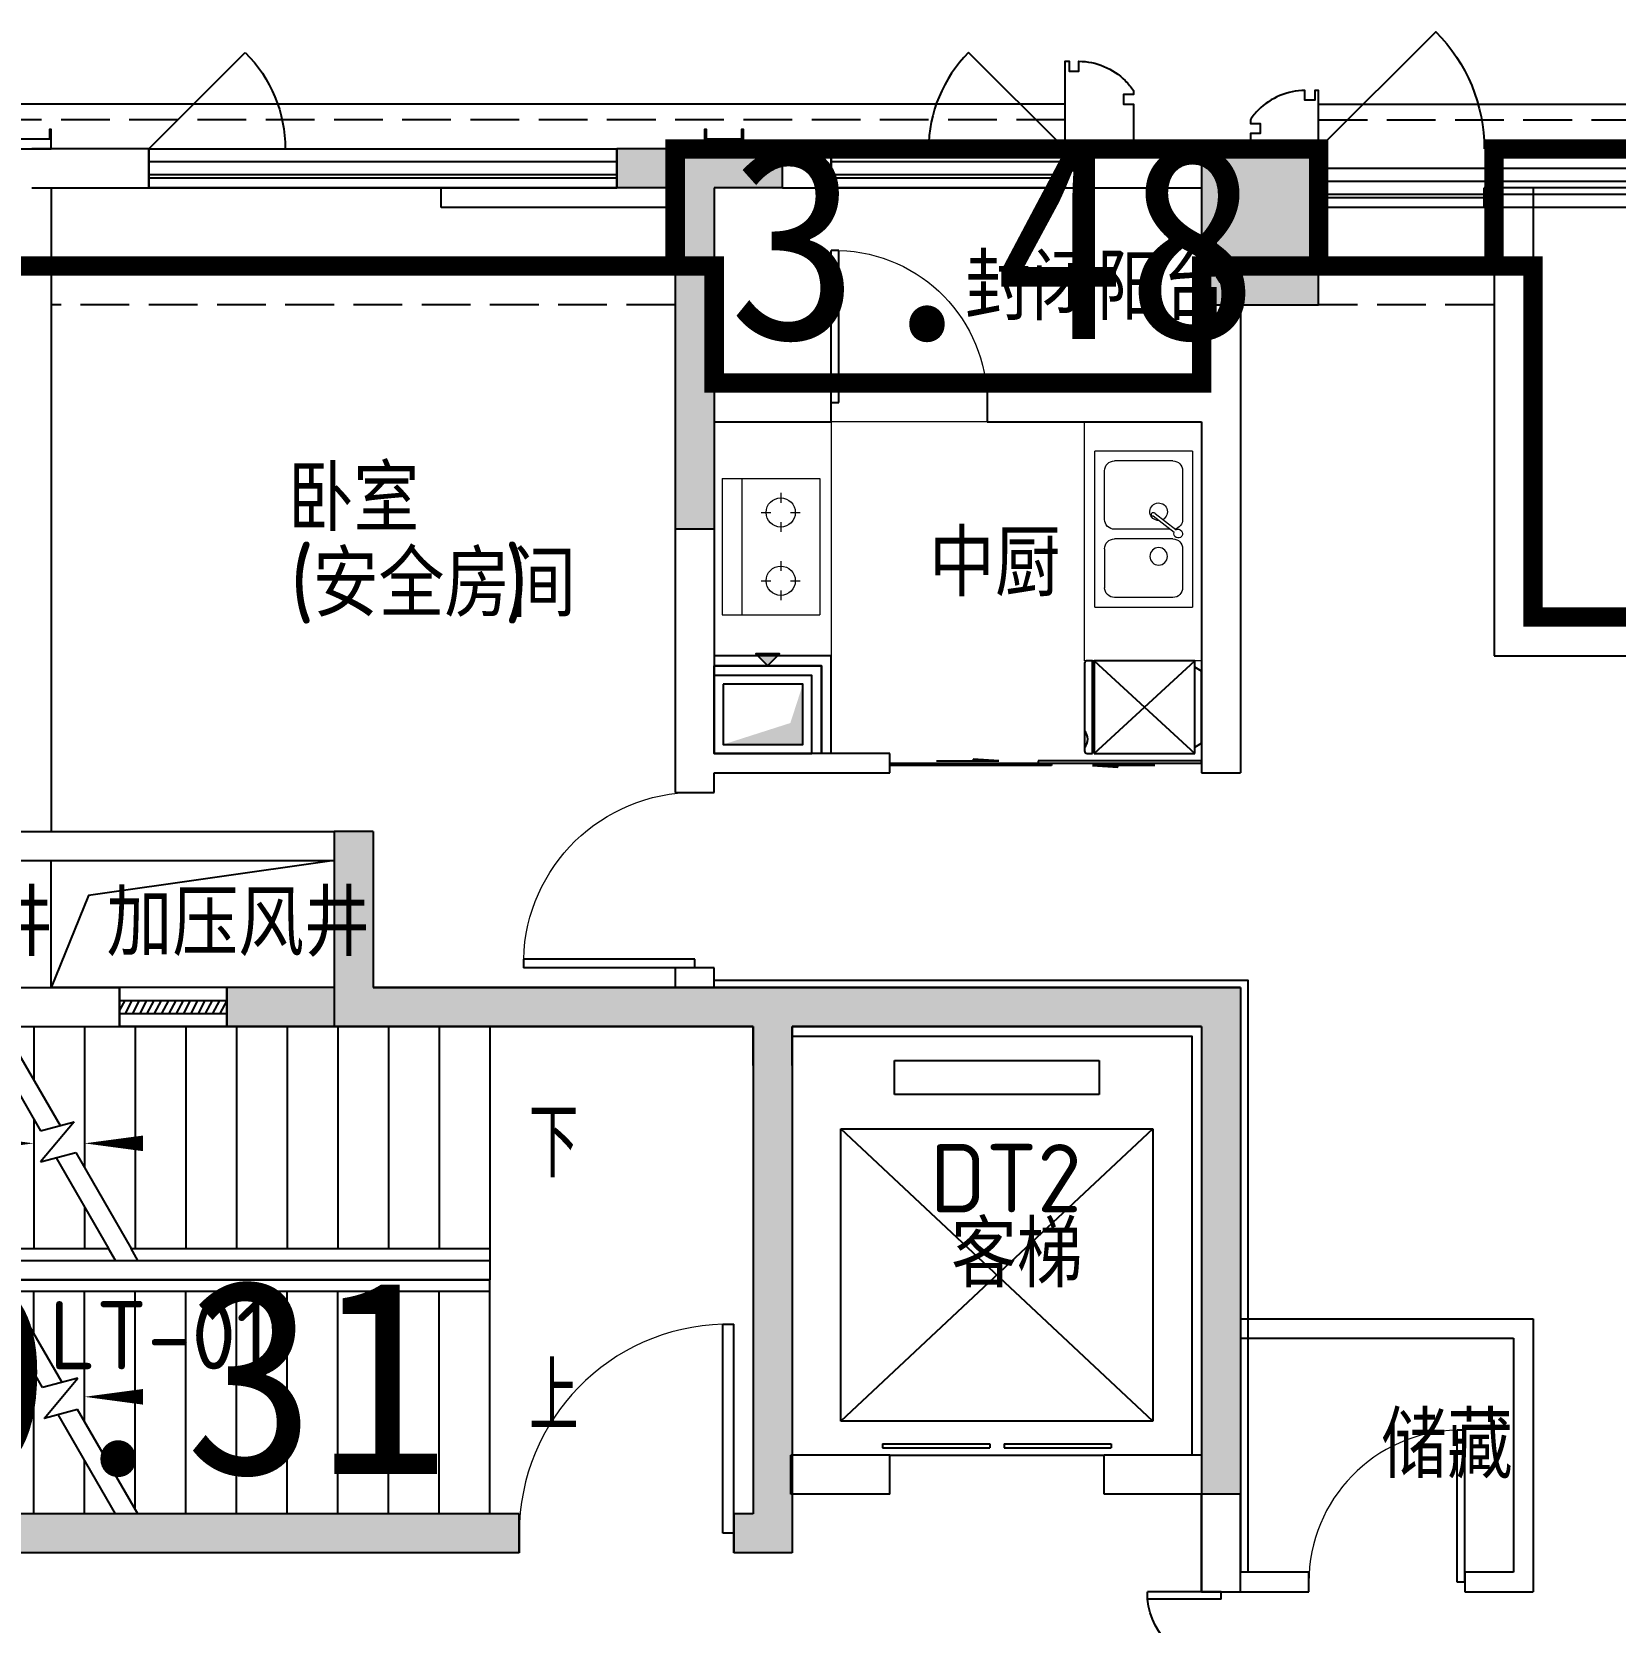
# Model space of a CAD drawing. Extents: x 512858 to 514372, y -232486 to -231710.
# Drawn here: x 513208.44 to 513216.56, y -232337.42 to -232329.26 of the extents above; entities that cross this region are included whole.
import ezdxf

# ---------------------------------------------------------------- set-up
doc = ezdxf.new("R2010")
doc.units = 0
doc.header["$LTSCALE"] = 1000
for name, pattern in [('__DASH', [0.35, 0.25, -0.1]), ('B1+B2户型(2#185报审版）-2$0$__DASH', [0.35, 0.25, -0.1]), ('B1+B2户型(2#185报审版）-2$0$DASH', [0.35, 0.25, -0.1]), ('DASH', [0.35, 0.25, -0.1])]:
    doc.linetypes.add(name, pattern=pattern)
doc.layers.get('0').update_dxf_attribs({"color": 252})
for name, color, linetype in [('0-铝板', 253, 'Continuous'), ('1#HXT-15-27F$0$A-ANNO-50-SYMB', 253, 'Continuous'), ('1#HXT-15-27F$0$A-ANNO-50-TXT', 253, 'Continuous'), ('1#HXT-15-27F$0$A-DOOR', 253, 'Continuous'), ('1#HXT-15-27F$0$A-FIRE-DOOR', 253, 'Continuous'), ('1#HXT-15-27F$0$A-HOLE-E', 253, 'Continuous'), ('1#HXT-15-27F$0$A-PATT-COLU', 253, 'Continuous'), ('1#HXT-15-27F$0$A-STAIR', 253, 'Continuous'), ('1#HXT-15-27F$0$A-STR-CONC-B', 253, 'Continuous'), ('1#HXT-15-27F$0$A-WALL-S', 253, 'Continuous'), ('1#HXT-15-27F$0$A-WINDOW', 253, 'Continuous'), ('6#-造型-1F（实施版）金属型材-METAL-S', 253, 'Continuous'), ('A-ANNO-100-TXT', 252, 'Continuous'), ('A-METAL-E', 253, 'Continuous'), ('A-WALL-S', 252, 'Continuous'), ('B1+B2户型(2#185报审版）-2$0$$0$AA-排烟道', 253, 'Continuous'), ('B1+B2户型(2#185报审版）-2$0$A-DOOR', 253, 'Continuous'), ('B1+B2户型(2#185报审版）-2$0$A-FIRE-DOOR', 253, 'Continuous'), ('B1+B2户型(2#185报审版）-2$0$A-HOLE-E', 253, 'Continuous'), ('B1+B2户型(2#185报审版）-2$0$A-PART-S', 253, 'Continuous'), ('B1+B2户型(2#185报审版）-2$0$A-PATT-COLU', 253, 'Continuous'), ('B1+B2户型(2#185报审版）-2$0$A-STR-CONC-B', 253, 'Continuous'), ('B1+B2户型(2#185报审版）-2$0$A-STR-CONC-C', 253, 'Continuous'), ('B1+B2户型(2#185报审版）-2$0$A-STR-CONC-E', 253, 'Continuous'), ('B1+B2户型(2#185报审版）-2$0$A-STR-CONC-H', 253, 'Continuous'), ('B1+B2户型(2#185报审版）-2$0$A-WALL-S', 253, 'Continuous'), ('B1+B2户型(2#185报审版）-2$0$A-WINDOW', 253, 'Continuous'), ('B1+B2户型(2#185报审版）-2$0$FURN', 253, 'Continuous'), ('B1+B2户型(2#185报审版）-2$0$ICDA方案_活动家具', 253, 'Continuous'), ('B1+B2户型(2#185报审版）-2$0$WALL', 253, 'Continuous'), ('PUB_HATCH', 252, 'Continuous')]:
    doc.layers.add(name, color=color, linetype=linetype)
for name, color, linetype, lineweight in [('B1+B2户型(2#185报审版）-2$0$AE-FURN-MOVE', 253, 'Continuous', 20), ('面积-计容-住宅-0.5', 1, 'Continuous', 0), ('面积-计容-住宅-1', 1, 'Continuous', 0)]:
    doc.layers.add(name, color=color, linetype=linetype, lineweight=lineweight)
doc.styles.add('1#HXT-15-27F$0$STANDARD', font='GBENOR', dxfattribs={"bigfont": 'GBCBIG'})
doc.styles.add('dw', font='simhei.ttf')
doc.styles.add('TYDG_02', font='TSSDENG.shx', dxfattribs={"width": 0.8, "bigfont": 'hztxt.shx'})

# ---------------------------------------------------------------- blocks, each defined once
blk = doc.blocks.new('1新176wz14')
at = {"layer": 'A-ANNO-100-TXT', "style": 'TYDG_02'}
for s, height, p in [('封闭阳台', 337.59, (-141469.8, -1319249.2, 0)), ('卧室', 337.59, (-144944.7, -1320333.1)), ('中厨', 337.59, (-141654.6, -1320665.1)), ('(', 350, (-144933, -1320770.5)), ('安全房间', 337.59, (-144816.3, -1320770.5)), (')', 350, (-143833.3, -1320770.5)), ('加压风井', 337.59, (-147500.3, -1322510.5)), ('加压风井', 337.59, (-145873.4, -1322510.5)), ('DT2', 350, (-141650.8, -1323824.5)), ('客梯', 337.59, (-141542.5, -1324209.5)), ('LT-01', 350, (-146168.5, -1324629.8)), ('储藏', 337.59, (-139336.2, -1325188.6, 0))]:
    blk.add_text(s, height=height, dxfattribs=at).set_placement(p)
blk = doc.blocks.new('1新173qjoijgwjirwj')
at = {"layer": '6#-造型-1F（实施版）金属型材-METAL-S', "color": 61}
blk.add_lwpolyline([(1777640.2, -392129.5), (1777640.2, -392149.5), (1777590.2, -392149.5), (1777590.2, -392199.5), (1777640.2, -392199.5), (1777640.2, -392429.5), (1777290.2, -392429.5), (1777290.2, -391979.5), (1777310.2, -391979.5), (1777310.2, -392029.5), (1777360.2, -392029.5), (1777360.2, -391979.5, -0.097374), (1777488.9, -392005.7, -0.097374), (1777598.1, -392078.6, -0.024265), (1777620.4, -392103, -0.024265), (1777640.2, -392129.5), (1777640.2, -392149.5)], format="xyb", dxfattribs=at)
blk.add_lwpolyline([(1778240.2, -392429.5), (1778590.2, -392429.5), (1778590.2, -392129.5), (1778570.2, -392129.5), (1778570.2, -392179.5), (1778520.2, -392179.5), (1778520.2, -392129.5, 0.097374), (1778391.4, -392155.7, 0.097374), (1778282.2, -392228.6, 0.024265), (1778259.9, -392253, 0.024265), (1778240.2, -392279.5), (1778240.2, -392299.5), (1778290.2, -392299.5), (1778290.2, -392349.5), (1778240.2, -392349.5)], format="xyb", close=True, dxfattribs=at)
at = {"layer": '6#-造型-1F（实施版）金属型材-METAL-S'}
blk.add_lwpolyline([(1777290.2, -392199.5), (1756460.2, -392199.5, 0.414213), (1756260.2, -392399.5), (1756260.2, -399309.5)], format="xyb", dxfattribs=at)
blk.add_lwpolyline([(1778590.2, -392199.5), (1787490.1, -392199.4), (1787490.1, -392350.6), (1787490.1, -392350.6)], dxfattribs=at)
at = {"layer": '6#-造型-1F（实施版）金属型材-METAL-S', "color": 61, "linetype": '__DASH'}
blk.add_lwpolyline([(1777290.2, -392279.5), (1756460.2, -392279.5, 0.414213), (1756340.2, -392399.5), (1756340.2, -399309.5)], format="xyb", dxfattribs=at)
blk.add_lwpolyline([(1778590.2, -392279.5), (1787490.1, -392279.4)], dxfattribs=at)
blk = doc.blocks.new('1新172jwqoiwjg')
at = {"layer": '6#-造型-1F（实施版）金属型材-METAL-S', "color": 130}
for points in [[(1772090.2, -392429.5), (1772090.2, -392329.5), (1772080.2, -392329.5), (1772080.2, -392379.5), (1771900.2, -392379.5), (1771900.2, -392329.5), (1771890.2, -392329.5), (1771890.2, -392429.5), (1772090.2, -392429.5)], [(1775640.2, -392429.6), (1775640.2, -392329.6), (1775630.2, -392329.6), (1775630.2, -392379.6), (1775450.2, -392379.6), (1775450.2, -392329.6), (1775440.2, -392329.6), (1775440.2, -392429.6), (1775640.2, -392429.6)]]:
    blk.add_lwpolyline(points, dxfattribs=at)
blk = doc.blocks.new('1新90A$C799B250F')
at = {"layer": '0-铝板', "color": 2}
for name in ['1新173qjoijgwjirwj', '1新172jwqoiwjg']:
    blk.add_blockref(name, (-1756590.2, 406829.5, 0), dxfattribs=at)
blk = doc.blocks.new('1新160bcq14-27')
at = {"layer": 'A-METAL-E', "elevation": 0}
for points in [[(18200, 5850), (15800, 5850)], [(18200, 5800), (15800, 5800)], [(20500, 5850), (19300, 5850)], [(20500, 5800), (19300, 5800)], [(22650, 5750), (21800, 5750)], [(22650, 5700), (21800, 5700)]]:
    blk.add_lwpolyline(points, dxfattribs=at)
at = {"layer": 'A-WALL-S'}
for p, q in [((18500, 5800), (17300, 5800)), ((17300, 5700), (17300, 5800)), ((18500, 5700), (18500, 5800)), ((24150, 5800), (22650, 5800)), ((22650, 5700), (22650, 5800)), ((18500, 5700), (17300, 5700)), ((24150, 5700), (22650, 5700))]:
    blk.add_line(p, q, dxfattribs=at)
blk = doc.blocks.new('1新111B1+B2户型(2#185报审版）-2$0$$0$SFEFFSEFSEFESFS')
at = {"layer": 'B1+B2户型(2#185报审版）-2$0$$0$AA-排烟道'}
blk.add_hatch(color=254, dxfattribs=at).paths.add_polyline_path([(220387.4, 75509.2), (220326.6, 75569.9), (220326.6, 75448.5)])
at = {"layer": 'B1+B2户型(2#185报审版）-2$0$$0$AA-排烟道', "color": 254}
for points in [[(220437.4, 75234.6), (220837.4, 75234.6), (220837.4, 75734.6), (220437.4, 75734.6)], [(220482.9, 75280.2), (220791.8, 75280.2), (220791.8, 75689.1), (220482.9, 75689.1)]]:
    blk.add_lwpolyline(points, close=True, dxfattribs=at)
blk.add_lwpolyline([(220387.3, 75509.2), (220326.6, 75569.9), (220326.6, 75448.5), (220387.4, 75509.2)], dxfattribs=at)
blk.add_solid([(220482.9, 75689.1), (220681.6, 75624.7), (220791.8, 75689.1), (220791.8, 75280.2)], dxfattribs=at)
at = {"layer": 'B1+B2户型(2#185报审版）-2$0$A-HOLE-E', "ltscale": 0.5}
blk.add_lwpolyline([(220837.4, 75784.2), (220837.4, 75234.2), (220387.4, 75234.2), (220387.4, 75784.2)], close=True, dxfattribs=at)
blk = doc.blocks.new('1新113B1+B2户型(2#185报审版）-2$0$$DorLib2D$00000114')
at = {"color": 0}
blk.add_line((0.5, 0), (-0.207, 0.707), dxfattribs=at)
blk.add_arc((0.5, 0), 1, 135, 180, dxfattribs=at)
blk = doc.blocks.new('1新120B1+B2户型(2#185报审版）-2$0$6986586658665A-Kitchen-4')
at = {"layer": 'B1+B2户型(2#185报审版）-2$0$AE-FURN-MOVE'}
for p, q in [((-400, -500), (-400, 0)), ((400, 0), (-400, 0)), ((400, 0), (400, -500)), ((-100, -50), (-300, -50)), ((300, -50), (50, -50)), ((-350, -100), (-350, -400)), ((-50, -100), (-50, -400)), ((-16.2, -94.2), (66.5, -200.7)), ((-3.5, -84.4), (79.2, -190.9)), ((0, -115), (0, -400)), ((350, -100), (350, -400)), ((-100, -450), (-300, -450)), ((50, -450), (300, -450)), ((-400, -500), (400, -500))]:
    blk.add_line(p, q, dxfattribs=at)
for centre, major_axis, start_param, end_param in [((-300, -100), (0, 50), 0.000591, 1.571387), ((-100, -100), (0, 50), 4.711798, 6.282594), ((-22.7, -72.7), (-0.2, 22.5), 4.156064, 9.712232), ((50, -100), (0, 50), -0.000202, 1.373206), ((300, -100), (0, 50), 4.711798, 6.282594), ((-139.5, -173.1), (0, 45), 4.711392, 10.994577), ((89.5, -173.1), (0.1, 45), 1.556657, 7.383522), ((76.5, -200.5), (0, 10), 1.588727, 6.019143), ((-300, -400), (0, 50), 1.570205, 3.141002), ((-100, -400), (0, 50), 3.142184, 4.71298), ((50, -400), (0, 50), 1.570205, 3.141002), ((300, -400), (0, 50), 3.142184, 4.71298)]:
    blk.add_ellipse(centre, major_axis=major_axis, ratio=1, start_param=start_param, end_param=end_param, dxfattribs=at)
blk = doc.blocks.new('1新119B1+B2户型(2#185报审版）-2$0$6986586658665A-Kitchen-1')
at = {"layer": 'B1+B2户型(2#185报审版）-2$0$AE-FURN-MOVE'}
for p, q in [((-350, 0), (350, 0)), ((-350, -500), (-350, 0)), ((350, -500), (350, 0)), ((-175, -150), (-175, -100)), ((175, -150), (175, -100)), ((-275, -200), (-225, -200)), ((-125, -200), (-75, -200)), ((75, -200), (125, -200)), ((225, -200), (275, -200)), ((-175, -300), (-175, -250)), ((175, -300), (175, -250)), ((-350, -400), (350, -400)), ((-350, -500), (350, -500))]:
    blk.add_line(p, q, dxfattribs=at)
for centre in [(-175, -200), (175, -200)]:
    blk.add_circle(centre, 75, dxfattribs=at)
blk = doc.blocks.new('1新122B1+B2户型(2#185报审版）-2$0$A$C75447C14')
at = {"layer": 'B1+B2户型(2#185报审版）-2$0$ICDA方案_活动家具'}
for p, q in [((-237.5, 559.4), (-237.5, 587.8)), ((-225.3, 600), (225.3, 600)), ((237.5, 587.8), (237.5, 559.4)), ((237.5, 587.8), (237.5, 559.4)), ((237.5, 559.4), (-237.5, 559.4)), ((-237.5, 35.2), (-237.5, 551.3)), ((-237.5, 551.3), (237.5, 551.3)), ((237.5, 551.3), (-237.5, 35.2)), ((-237.5, 551.3), (237.5, 35.2)), ((237.5, 551.3), (237.5, 35.2)), ((237.5, 551.3), (237.5, 35.2)), ((237.5, 35.2), (-237.5, 35.2)), ((-184.8, 0), (-205.1, 35.2)), ((184.8, 0), (-184.8, 0)), ((205.1, 35.2), (184.8, 0))]:
    blk.add_line(p, q, dxfattribs=at)
at = {"layer": 'B1+B2户型(2#185报审版）-2$0$ICDA方案_活动家具', "extrusion": (4.4081e-39, -1.44111e-29, -1)}
for centre, major_axis, start_param, end_param in [((-225.3, 587.8), (8.61, -8.61), 2.356194, 3.926991), ((165.1, 655.2), (50.2, -50.2), 0.10668, 1.464116)]:
    blk.add_ellipse(centre, major_axis=major_axis, ratio=1, start_param=start_param, end_param=end_param, dxfattribs=at)
at = {"layer": 'B1+B2户型(2#185报审版）-2$0$ICDA方案_活动家具', "extrusion": (4.40811e-39, -1.44111e-29, -1)}
blk.add_ellipse((225.3, 587.8), major_axis=(-8.61, -8.61), ratio=1, start_param=2.356194, end_param=3.926991, dxfattribs=at)
blk = doc.blocks.new('1新116B1+B2户型(2#185报审版）-2$0$$WINLIB2D$00000001')
at = {"color": 0}
for points in [[(-0.5, 0.5), (-0.5, -0.5)], [(-0.5, 0.5), (0.5, 0.5)], [(0.5, -0.5), (0.5, 0.5)], [(0.5, 0.1667), (-0.5, 0.1667)], [(0.5, -0.1667), (-0.5, -0.1667)], [(-0.5, -0.5), (0.5, -0.5)]]:
    blk.add_lwpolyline(points, dxfattribs=at)
blk = doc.blocks.new('1新114B1+B2户型(2#185报审版）-2$0$$DorLib2D$00000131')
at = {"color": 0, "linetype": 'Continuous'}
for p, q in [((0.15, 0.125), (0.2319, 0.1973)), ((0.2319, 0.1973), (0.2319, 0.125)), ((-0.5, 0.125), (-0.5, 0)), ((0.0192, 0.125), (-0.5, 0.125)), ((0.0192, 0), (0.0192, 0.125)), ((0.35, 0.125), (0.15, 0.125)), ((-0.5, 0), (0.0192, 0)), ((-0.024, 0), (0.5, 0)), ((-0.024, -0.125), (-0.024, 0)), ((0.5, 0), (0.5, -0.125)), ((-0.35, -0.125), (-0.15, -0.125)), ((-0.2319, -0.1973), (-0.2319, -0.125)), ((-0.15, -0.125), (-0.2319, -0.1973)), ((0.5, -0.125), (-0.024, -0.125))]:
    blk.add_line(p, q, dxfattribs=at)
blk = doc.blocks.new('1新112B1+B2户型(2#185报审版）-2$0$$DorLib2D$00000001')
for p, q in [((0.45, 0.975), (0.5, 0.975)), ((0.45, 0), (0.45, 0.975)), ((0.5, 0), (0.5, 0.975)), ((0.5, 0), (0.45, 0))]:
    blk.add_line(p, q)
at = {"lineweight": 13}
blk.add_arc((0.475, 0), 0.975, 91.46928, 180, dxfattribs=at)
blk = doc.blocks.new('1新115B1+B2户型(2#185报审版）-2$0$$DorLib2D$00000225')
at = {"color": 0}
for p, q in [((0.475, -0.0014), (0.475, 0.7521)), ((0.475, 0.7521), (0.5, 0.7521)), ((0.5, -0.0014), (0.5, 0.7521)), ((-0.5, 0), (-0.5, 0.252)), ((-0.475, 0.252), (-0.5, 0.252)), ((-0.475, 0), (-0.475, 0.252)), ((-0.475, 0), (-0.5, 0)), ((0.475, -0.0014), (0.5, -0.0014))]:
    blk.add_line(p, q, dxfattribs=at)
for centre, radius, start, end in [((0.5046, -0.0019), 0.7546, 92.2493, 179.7238), ((-0.5008, 0.0026), 0.2508, 359.7899, 84.0974)]:
    blk.add_arc(centre, radius, start, end, dxfattribs=at)
blk = doc.blocks.new('1新159_FZH')
blk.add_lwpolyline([(-0.5, -0.5), (0.5, -0.5), (0.5, 0.5), (-0.5, 0.5)], close=True)
at = {"layer": 'PUB_HATCH'}
blk.add_solid([(-0.5, -0.5), (0.5, -0.5), (-0.5, 0.5), (0.5, 0.5)], dxfattribs=at)
blk = doc.blocks.new('1新110B1+B2户型(2#185报审版）-2')
at = {"layer": 'B1+B2户型(2#185报审版）-2$0$A-PATT-COLU'}
for points in [[(-142857, -995104.2), (-142857, -994970.9), (-143257, -994970.9), (-143257, -995170.9), (-142957, -995170.9)], [(-142407, -994970.9), (-142857, -994970.9), (-142857, -995104.2), (-142757, -995170.9), (-142407, -995170.9)], [(-142857, -995104.2), (-142957, -995170.9), (-142957, -996920.9), (-142757, -996920.9), (-142757, -995170.9)], [(-144707, -998470.9), (-144707, -999470.9), (-144507, -999270.9), (-144507, -998470.9)], [(-144507, -999270.9), (-144707, -999470.9), (-142857, -999470.9), (-142857, -999270.9)], [(-142857, -999270.9), (-142857, -999470.9), (-142557, -999470.9), (-142457, -999404.2), (-142457, -999270.9)], [(-142457, -999404.2), (-142357, -999470.9), (-140257, -999470.9), (-140057, -999270.9), (-142457, -999270.9)], [(-140057, -999270.9), (-140257, -999470.9), (-140257, -1001070.9), (-140057, -1001070.9)], [(-142557, -999670.9), (-142357, -999670.9), (-142357, -999470.9), (-142457, -999404.2), (-142557, -999470.9)], [(-140057, -1001070.9), (-140257, -1001070.9), (-140257, -1001870.9), (-140057, -1001870.9)]]:
    blk.add_hatch(color=256, dxfattribs=at).paths.add_polyline_path(points)
at = {"layer": 'B1+B2户型(2#185报审版）-2$0$A-PART-S'}
for p, q in [((-145657, -994970.9), (-146257, -994970.9)), ((-145657, -995170.9), (-145657, -994970.9)), ((-143257, -994970.9), (-143257, -995170.9)), ((-142157, -994970.9), (-142407, -994970.9)), ((-142157, -995170.9), (-142157, -994970.9)), ((-140257, -994970.9), (-140957, -994970.9)), ((-140957, -994970.9), (-140957, -995170.9)), ((-146257, -995170.9), (-145657, -995170.9)), ((-142407, -995170.9), (-142157, -995170.9)), ((-140957, -995170.9), (-140257, -995170.9))]:
    blk.add_line(p, q, dxfattribs=at)
at = {"layer": 'B1+B2户型(2#185报审版）-2$0$A-STR-CONC-B'}
for p, q in [((-142857, -994970.9), (-143257, -994970.9)), ((-143257, -995170.9), (-143257, -994970.9)), ((-142407, -994970.9), (-142857, -994970.9)), ((-142407, -995170.9), (-142407, -994970.9)), ((-142957, -995170.9), (-143257, -995170.9)), ((-142957, -995170.9), (-142957, -996920.9)), ((-142757, -995170.9), (-142757, -996920.9)), ((-142407, -995170.9), (-142757, -995170.9)), ((-142757, -996920.9), (-142957, -996920.9)), ((-144707, -998470.9), (-144707, -999470.9)), ((-144507, -998470.9), (-144707, -998470.9)), ((-144507, -998470.9), (-144507, -999270.9)), ((-144507, -999270.9), (-142857, -999270.9)), ((-142857, -999270.9), (-142457, -999270.9)), ((-142457, -999270.9), (-140057, -999270.9)), ((-140057, -999270.9), (-140057, -1001070.9)), ((-144707, -999470.9), (-142857, -999470.9)), ((-142857, -999470.9), (-142557, -999470.9)), ((-142557, -999670.9), (-142557, -999470.9)), ((-142357, -999670.9), (-142357, -999470.9)), ((-142357, -999470.9), (-140257, -999470.9)), ((-140257, -999470.9), (-140257, -1001070.9)), ((-140257, -1001070.9), (-140257, -1001870.9)), ((-140057, -1001070.9), (-140057, -1001870.9)), ((-140057, -1001870.9), (-140257, -1001870.9))]:
    blk.add_line(p, q, dxfattribs=at)
at = {"layer": 'B1+B2户型(2#185报审版）-2$0$A-STR-CONC-E'}
for points in [[(-142957, -995570.9), (-146157, -995570.9)], [(-138757, -995570.9), (-139657, -995570.9)]]:
    blk.add_lwpolyline(points, dxfattribs=at)
at = {"layer": 'B1+B2户型(2#185报审版）-2$0$A-STR-CONC-H', "linetype": 'B1+B2户型(2#185报审版）-2$0$DASH'}
for points in [[(-142957, -995770.9), (-146157, -995770.9)], [(-138757, -995770.9), (-139657, -995770.9)]]:
    blk.add_lwpolyline(points, dxfattribs=at)
at = {"layer": 'B1+B2户型(2#185报审版）-2$0$A-WALL-S'}
for p, q in [((-140157, -995070.9), (-140157, -995070.9)), ((-146157, -995170.9), (-146157, -998470.9)), ((-138757, -995170.9), (-138757, -997570.9)), ((-138557, -995170.9), (-138757, -995170.9)), ((-138557, -995170.9), (-138557, -997370.9)), ((-140157, -995370.9), (-140157, -995370.9)), ((-140157, -995670.9), (-140157, -995670.9)), ((-140257, -995770.9), (-140257, -996170.9)), ((-140057, -995770.9), (-140057, -996270.9)), ((-142156.9, -996170.9), (-142757, -996170.9)), ((-142757, -996170.9), (-142757, -996370.9)), ((-142156.9, -996370.9), (-142156.9, -996170.9)), ((-140257, -996170.9), (-141356.9, -996170.9)), ((-141356.9, -996170.9), (-141356.9, -996370.9)), ((-140057, -996270.9), (-140057, -998170.9)), ((-142757, -996370.9), (-142156.9, -996370.9)), ((-141356.9, -996370.9), (-140257, -996370.9)), ((-140257, -996370.9), (-140257, -998070.9)), ((-142957, -996920.9), (-142957, -998070.9)), ((-142757, -996920.9), (-142757, -998070.9)), ((-136757, -997370.9), (-138557, -997370.9)), ((-138757, -997570.9), (-136757, -997570.9)), ((-141857, -998070.9), (-142757, -998070.9)), ((-141857, -998170.9), (-141857, -998070.9)), ((-140257, -998070.9), (-140257, -998170.9)), ((-142757, -998170.9), (-141857, -998170.9)), ((-140257, -998170.9), (-140057, -998170.9)), ((-146257, -998470.9), (-144707, -998470.9)), ((-146257, -998620.9), (-144707, -998620.9)), ((-140057, -1000970.9), (-138657, -1000970.9)), ((-138657, -1000970.9), (-138557, -1000970.9)), ((-138557, -1000970.9), (-138557, -1001070.9)), ((-140057, -1001070.9), (-138657, -1001070.9)), ((-138657, -1001070.9), (-138657, -1002270.9)), ((-138557, -1001070.9), (-138557, -1002370.9)), ((-138557, -1001070.9), (-138557, -1001070.9)), ((-140257, -1001870.9), (-140257, -1002370.9)), ((-140057, -1001870.9), (-140057, -1002270.9)), ((-139707, -1002270.9), (-140057, -1002270.9)), ((-139707, -1002370.9), (-139707, -1002270.9)), ((-138657, -1002270.9), (-138907, -1002270.9)), ((-138907, -1002270.9), (-138907, -1002370.9)), ((-140257, -1002370.9), (-140057, -1002370.9)), ((-140057, -1002370.9), (-139707, -1002370.9)), ((-138907, -1002370.9), (-138557, -1002370.9))]:
    blk.add_line(p, q, dxfattribs=at)
at = {"layer": 'B1+B2户型(2#185报审版）-2$0$A-WALL-S', "linetype": 'B1+B2户型(2#185报审版）-2$0$DASH'}
for p, q in [((-142957, -998070.9), (-142957, -998270.9)), ((-142757, -998270.9), (-142757, -998170.9)), ((-142957, -998270.9), (-142757, -998270.9)), ((-142757, -999170.9), (-142957, -999170.9)), ((-142957, -999170.9), (-142957, -999270.9)), ((-142757, -999270.9), (-142757, -999170.9))]:
    blk.add_line(p, q, dxfattribs=at)
at = {"layer": 'B1+B2户型(2#185报审版）-2$0$A-WINDOW'}
for p, q in [((-130857, -995070.9), (-139657, -995070.9)), ((-130923.6, -995137.6), (-139657, -995137.6)), ((-130990.3, -995204.3), (-139657, -995204.3)), ((-131057, -995270.9), (-139657, -995270.9))]:
    blk.add_line(p, q, dxfattribs=at)
at = {"layer": 'B1+B2户型(2#185报审版）-2$0$A-WINDOW', "extrusion": (0, 0, -1), "elevation": 0}
blk.add_lwpolyline([(139657, -994970.9), (139055.9, -994369.9, 0.198912), (138807, -994970.9)], format="xyb", dxfattribs=at)
at = {"layer": 'B1+B2户型(2#185报审版）-2$0$AE-FURN-MOVE'}
blk.add_lwpolyline([(-140257, -996370.9), (-142157, -996370.9), (-142157, -998070.9), (-142157, -998070.9), (-142157, -998070.9)], dxfattribs=at)
at = {"layer": 'B1+B2户型(2#185报审版）-2$0$AE-FURN-MOVE', "elevation": 0}
blk.add_lwpolyline([(-140257, -997595.9), (-140857, -997595.9), (-140857, -996370.9)], dxfattribs=at)
at = {"layer": 'B1+B2户型(2#185报审版）-2$0$AE-FURN-MOVE'}
blk.add_lwpolyline([(-142207, -998071), (-142757, -998070.9), (-142756.9, -997620.9), (-142206.9, -997621)], close=True, dxfattribs=at)
at = {"layer": 'B1+B2户型(2#185报审版）-2$0$WALL'}
for points in [[(-142157, -998071), (-142156.9, -997571), (-142757, -997571)], [(-142207, -998071), (-142206.9, -997621), (-142757, -997621)]]:
    blk.add_lwpolyline(points, dxfattribs=at)
at = {"extrusion": (-2.93874e-39, -2.8026e-45, -1), "xscale": -1, "zscale": -1, "rotation": 90}
blk.add_blockref('1新111B1+B2户型(2#185报审版）-2$0$$0$SFEFFSEFSEFESFS', (217991.2, -777233.5), dxfattribs=at)
at = {"xscale": -1, "rotation": 90}
blk.add_blockref('1新122B1+B2户型(2#185报审版）-2$0$A$C75447C14', (-140257, -997833.4, 0), dxfattribs=at)
at = {"layer": 'B1+B2户型(2#185报审版）-2$0$A-DOOR', "linetype": 'B1+B2户型(2#185报审版）-2$0$__DASH', "xscale": -800, "yscale": 800, "zscale": 200, "rotation": 5.13085e-11}
blk.add_blockref('1新112B1+B2户型(2#185报审版）-2$0$$DorLib2D$00000001', (-141756.9, -996270.9), dxfattribs=at)
at = {"layer": 'B1+B2户型(2#185报审版）-2$0$A-DOOR'}
for name, p, xscale, yscale, zscale, rotation in [('1新114B1+B2户型(2#185报审版）-2$0$$DorLib2D$00000131', (-141057, -998120.9), -1600, 100, 100, 180), ('1新112B1+B2户型(2#185报审版）-2$0$$DorLib2D$00000001', (-142857, -998720.9), 900, -900, 200, 270)]:
    blk.add_blockref(name, p, dxfattribs=dict(at, xscale=xscale, yscale=yscale, zscale=zscale, rotation=rotation))
at = {"layer": 'B1+B2户型(2#185报审版）-2$0$A-DOOR', "xscale": 800, "yscale": 800, "zscale": 100}
blk.add_blockref('1新112B1+B2户型(2#185报审版）-2$0$$DorLib2D$00000001', (-139307, -1002320.9), dxfattribs=at)
at = {"layer": 'B1+B2户型(2#185报审版）-2$0$A-FIRE-DOOR', "xscale": 1500, "yscale": -1500, "zscale": 200, "rotation": 270.0000000002746}
blk.add_blockref('1新115B1+B2户型(2#185报审版）-2$0$$DorLib2D$00000225', (-140157, -1003120.9), dxfattribs=at)
at = {"layer": 'B1+B2户型(2#185报审版）-2$0$A-STR-CONC-C', "xscale": 600, "yscale": 800.0000000116415, "zscale": 800.0000000116415}
blk.add_blockref('1新159_FZH', (-139957, -995370.9), dxfattribs=at)
at = {"layer": 'B1+B2户型(2#185报审版）-2$0$A-WINDOW', "linetype": 'B1+B2户型(2#185报审版）-2$0$__DASH', "yscale": 700, "zscale": -700}
for p, xscale in [((-145307, -994970.9), -700), ((-141307, -994970.9), 700)]:
    blk.add_blockref('1新113B1+B2户型(2#185报审版）-2$0$$DorLib2D$00000114', p, dxfattribs=dict(at, xscale=xscale))
at = {"layer": 'B1+B2户型(2#185报审版）-2$0$A-WINDOW', "yscale": -200, "zscale": 200, "rotation": 180}
for p, xscale in [((-144457, -995070.9), -2400), ((-141557, -995070.9), -1200)]:
    blk.add_blockref('1新116B1+B2户型(2#185报审版）-2$0$$WINLIB2D$00000001', p, dxfattribs=dict(at, xscale=xscale))
at = {"layer": 'B1+B2户型(2#185报审版）-2$0$FURN', "xscale": -1, "rotation": 270}
blk.add_blockref('1新120B1+B2户型(2#185报审版）-2$0$6986586658665A-Kitchen-4', (-140304.3, -996920.9), dxfattribs=at)
at = {"layer": 'B1+B2户型(2#185报审版）-2$0$FURN', "extrusion": (-2.93874e-39, -1.44111e-29, -1), "xscale": -1, "zscale": -1, "rotation": 90}
blk.add_blockref('1新119B1+B2户型(2#185报审版）-2$0$6986586658665A-Kitchen-1', (142215.9, -997010.2, 0), dxfattribs=at)
blk = doc.blocks.new('1新241#HXT-15-27F$0$$WINLIB2D$00000039')
at = {"color": 0}
for points in [[(-0.5, 0.5), (-0.5, -0.5)], [(0.5, 0.5), (-0.5, 0.5)], [(0.5, -0.5), (0.5, 0.5)], [(-0.5, 0.167), (0.5, 0.167)], [(-0.384, -0.167), (-0.448, 0.167)], [(-0.316, -0.167), (-0.38, 0.167)], [(-0.248, -0.167), (-0.312, 0.167)], [(-0.18, -0.167), (-0.244, 0.167)], [(-0.112, -0.167), (-0.176, 0.167)], [(-0.044, -0.167), (-0.108, 0.167)], [(0.024, -0.167), (-0.04, 0.167)], [(0.092, -0.167), (0.028, 0.167)], [(0.16, -0.167), (0.096, 0.167)], [(0.228, -0.167), (0.164, 0.167)], [(0.296, -0.167), (0.232, 0.167)], [(0.364, -0.167), (0.3, 0.167)], [(0.432, -0.167), (0.368, 0.167)], [(0.5, -0.167), (0.436, 0.167)], [(-0.452, -0.167), (-0.5, 0.084)], [(-0.5, -0.167), (0.5, -0.167)], [(0.5, -0.5), (-0.5, -0.5)]]:
    blk.add_lwpolyline(points, dxfattribs=at)
blk = doc.blocks.new('1新191#HXT-15-27F$0$$DorLib2D$00000001')
for p, q in [((0.45, 0.975), (0.5, 0.975)), ((0.45, 0), (0.45, 0.975)), ((0.5, 0), (0.5, 0.975)), ((0.5, 0), (0.45, 0))]:
    blk.add_line(p, q)
at = {"lineweight": 13}
blk.add_arc((0.475, 0), 0.975, 91.46928, 180, dxfattribs=at)
blk = doc.blocks.new('1新201#HXT-15-27F$0$$DorLib2D$00000127')
at = {"color": 0}
for points in [[(-0.5333, 0.7949), (-0.5333, 0.6904)], [(-0.0333, 0.7949), (-0.5333, 0.7949)], [(-0.0333, 0.7949), (-0.0333, 0.6904)], [(0.5333, 0.7949), (0.0333, 0.7949)], [(0.0333, 0.7949), (0.0333, 0.6904)], [(0.5333, 0.7949), (0.5333, 0.6904)], [(-0.0333, 0.6904), (-0.5333, 0.6904)], [(0.5333, 0.6904), (0.0333, 0.6904)], [(0.5, 0.5), (-0.5, 0.5)]]:
    blk.add_lwpolyline(points, dxfattribs=at)
blk = doc.blocks.new('1新211#HXT-15-27F$0$$DorLib2D$00000225')
at = {"color": 0}
for p, q in [((0.475, -0.0014), (0.475, 0.7521)), ((0.475, 0.7521), (0.5, 0.7521)), ((0.5, -0.0014), (0.5, 0.7521)), ((-0.5, 0), (-0.5, 0.252)), ((-0.475, 0.252), (-0.5, 0.252)), ((-0.475, 0), (-0.475, 0.252)), ((-0.475, 0), (-0.5, 0)), ((0.475, -0.0014), (0.5, -0.0014))]:
    blk.add_line(p, q, dxfattribs=at)
for centre, radius, start, end in [((0.5046, -0.0019), 0.7546, 92.2493, 179.7238), ((-0.5008, 0.0026), 0.2508, 359.7899, 84.0974)]:
    blk.add_arc(centre, radius, start, end, dxfattribs=at)
blk = doc.blocks.new('1新181#HXT-15-27F')
at = {"layer": '1#HXT-15-27F$0$A-PATT-COLU'}
for points in [[(-144507, -998470.9), (-144707, -998470.9), (-144707, -999270.9), (-144607, -999337.6), (-144507, -999270.9)], [(-144607, -999337.6), (-144707, -999270.9), (-145257, -999270.9), (-145257, -999470.9), (-144607, -999470.9)], [(-142457, -999404.2), (-142457, -999270.9), (-144507, -999270.9), (-144607, -999337.6), (-144607, -999470.9), (-142557, -999470.9)], [(-140157, -999370.9), (-140057, -999270.9), (-142457, -999270.9), (-142457, -999404.2), (-142357, -999470.9), (-140257, -999470.9)], [(-140157, -999370.9), (-140257, -999470.9), (-140257, -1001770.9), (-140157, -1001770.9), (-140057, -1001770.9), (-140057, -999270.9)], [(-142457, -999404.2), (-142557, -999470.9), (-142557, -1001970.9), (-142457, -1002070.9), (-142357, -1002170.9), (-142357, -999470.9)], [(-140157, -1001770.9), (-140257, -1001770.9), (-140257, -1001870.9), (-140057, -1001870.9), (-140057, -1001770.9)], [(-143757, -1002170.9), (-143757, -1001970.9), (-148657, -1001970.9), (-148657, -1002170.9)], [(-142457, -1002070.9), (-142557, -1001970.9), (-142657, -1001970.9), (-142657, -1002170.9), (-142357, -1002170.9)]]:
    blk.add_hatch(color=256, dxfattribs=at).paths.add_polyline_path(points, flags=17)
at = {"layer": '1#HXT-15-27F$0$A-ANNO-50-SYMB'}
for points in [[(-148457, -1000070.9, 0, 0, 0), (-146247, -1000070.9, 0, 80, 0), (-146547, -1000070.9, 0, 0, 0)], [(-143777, -1000070.9, 0, 0, 0), (-145987, -1000070.9, 0, 80, 0), (-145687, -1000070.9, 0, 0, 0)], [(-148457, -1001370.9, 0, 0, 0), (-146247, -1001370.9, 0, 80, 0), (-146547, -1001370.9, 0, 0, 0)], [(-143777, -1001370.9, 0, 0, 0), (-145987, -1001370.9, 0, 80, 0), (-145687, -1001370.9, 0, 0, 0)]]:
    blk.add_lwpolyline(points, format="xyseb", dxfattribs=at)
at = {"layer": '1#HXT-15-27F$0$A-HOLE-E'}
blk.add_lwpolyline([(-146157, -998620.9), (-144707, -998620.9), (-144707, -999270.9), (-146157, -999270.9)], close=True, dxfattribs=at)
blk.add_lwpolyline([(-144707, -998620.9), (-145967, -998800), (-146157, -999270.9)], dxfattribs=at)
at = {"layer": '1#HXT-15-27F$0$A-STAIR'}
for p, q in [((-146521.1, -999470.9), (-146211.9, -1000006.5)), ((-146405.7, -999470.9), (-143907, -999470.9)), ((-146405.7, -999470.9), (-146111.9, -999979.7)), ((-146247, -999470.9), (-146247, -999745.7)), ((-145987, -999470.9), (-145987, -1000196.1)), ((-145727, -999470.9), (-145727, -1000610.9)), ((-145467, -999470.9), (-145467, -1000610.9)), ((-145207, -999470.9), (-145207, -1000610.9)), ((-144947, -999470.9), (-144947, -1000610.9)), ((-144687, -999470.9), (-144687, -1000610.9)), ((-144427, -999470.9), (-144427, -1000610.9)), ((-144167, -999470.9), (-144167, -1000610.9)), ((-143907, -999470.9), (-143907, -1000610.9)), ((-141832, -999820.9), (-141832, -999645.9)), ((-141832, -999645.9), (-140782, -999645.9)), ((-140782, -999645.9), (-140782, -999820.9)), ((-140782, -999820.9), (-141832, -999820.9)), ((-146247, -999945.7), (-146247, -1000610.9)), ((-146039.5, -999960.3), (-146212.4, -1000166.4)), ((-146211.9, -1000006.5), (-146039.5, -999960.3)), ((-142107, -1001495.9), (-142107, -999995.9)), ((-142107, -999995.9), (-140507, -999995.9)), ((-140507, -999995.9), (-142107, -1001495.9)), ((-140507, -1001495.9), (-142107, -999995.9)), ((-140507, -999995.9), (-140507, -1001495.9)), ((-146212.4, -1000166.4), (-146032, -1000118)), ((-146032, -1000118), (-145747.5, -1000610.9)), ((-146132, -1000144.8), (-145862.9, -1000610.9)), ((-145987, -1000396.1), (-145987, -1000610.9)), ((-145828.3, -1000670.9), (-145862.9, -1000610.9)), ((-145712.8, -1000670.9), (-145747.5, -1000610.9)), ((-143907, -1000610.9), (-143907, -1000670.9)), ((-143907, -1000830.9), (-143907, -1000770.9)), ((-146201.9, -1001323.8), (-146486.5, -1000830.9)), ((-146101.9, -1001297), (-146371, -1000830.9)), ((-146247, -1001045.7), (-146247, -1000830.9)), ((-145987, -1001496.1), (-145987, -1000830.9)), ((-145727, -1001946.4), (-145727, -1000830.9)), ((-145467, -1001970.9), (-145467, -1000830.9)), ((-145207, -1001970.9), (-145207, -1000830.9)), ((-144947, -1001970.9), (-144947, -1000830.9)), ((-144687, -1001970.9), (-144687, -1000830.9)), ((-144427, -1001970.9), (-144427, -1000830.9)), ((-144167, -1001970.9), (-144167, -1000830.9)), ((-143907, -1001970.9), (-143907, -1000830.9)), ((-146247, -1001970.9), (-146247, -1001245.7)), ((-146021.5, -1001275.5), (-146201.9, -1001323.8)), ((-146194.4, -1001481.5), (-146021.5, -1001275.5)), ((-146022.1, -1001435.3), (-146194.4, -1001481.5)), ((-145828.3, -1001970.9), (-146122.1, -1001462.1)), ((-145712.8, -1001970.9), (-146022.1, -1001435.3)), ((-140507, -1001495.9), (-142107, -1001495.9)), ((-145987, -1001970.9), (-145987, -1001696.1)), ((-145828.3, -1001970.9), (-148327, -1001970.9)), ((-143907, -1001970.9), (-145712.8, -1001970.9))]:
    blk.add_line(p, q, dxfattribs=at)
for points in [[(-148327, -1000610.9), (-145862.9, -1000610.9)], [(-145747.5, -1000610.9), (-143907, -1000610.9)], [(-148327, -1000670.9), (-145828.3, -1000670.9)], [(-145712.8, -1000670.9), (-143907, -1000670.9)], [(-143907, -1000770.9), (-146405.7, -1000770.9)], [(-143907, -1000830.9), (-146371, -1000830.9)]]:
    blk.add_lwpolyline(points, dxfattribs=at)
at = {"layer": '1#HXT-15-27F$0$A-STR-CONC-B'}
for p, q in [((-144707, -998470.9), (-144707, -999270.9)), ((-144507, -998470.9), (-144707, -998470.9)), ((-144507, -998470.9), (-144507, -999270.9)), ((-144707, -999270.9), (-145257, -999270.9)), ((-145257, -999470.9), (-145257, -999270.9)), ((-142457, -999270.9), (-144507, -999270.9)), ((-140057, -999270.9), (-142457, -999270.9)), ((-140057, -999270.9), (-140057, -1001770.9)), ((-144607, -999470.9), (-145257, -999470.9)), ((-142557, -999470.9), (-144607, -999470.9)), ((-142557, -999470.9), (-142557, -1001970.9)), ((-142357, -999470.9), (-142357, -1002170.9)), ((-140257, -999470.9), (-142357, -999470.9)), ((-140257, -999470.9), (-140257, -1001770.9)), ((-140257, -1001770.9), (-140257, -1001870.9)), ((-140057, -1001770.9), (-140057, -1001870.9)), ((-140057, -1001870.9), (-140257, -1001870.9)), ((-143757, -1001970.9), (-148657, -1001970.9)), ((-143757, -1002170.9), (-143757, -1001970.9)), ((-142557, -1001970.9), (-142657, -1001970.9)), ((-142657, -1002170.9), (-142657, -1001970.9)), ((-143757, -1002170.9), (-148657, -1002170.9)), ((-142357, -1002170.9), (-142657, -1002170.9))]:
    blk.add_line(p, q, dxfattribs=at)
at = {"layer": '1#HXT-15-27F$0$A-WALL-S'}
for p, q in [((-147807, -998470.9), (-144707, -998470.9)), ((-147807, -998620.9), (-144707, -998620.9)), ((-146707, -999270.9), (-145807, -999270.9)), ((-146707, -999470.9), (-145807, -999470.9)), ((-148327, -1000670.9), (-143907, -1000670.9)), ((-143907, -1000670.9), (-143907, -1000770.9)), ((-148327, -1000770.9), (-143907, -1000770.9)), ((-141857, -1001670.9), (-142363.4, -1001670.9)), ((-142363.4, -1001870.9), (-142363.4, -1001670.9)), ((-140257, -1001670.9), (-140757, -1001670.9)), ((-141857, -1001870.9), (-142363.4, -1001870.9)), ((-140257, -1001870.9), (-140757, -1001870.9)), ((-140257, -1002370.9), (-140257, -1001870.9)), ((-140057, -1002370.9), (-140057, -1001870.9))]:
    blk.add_line(p, q, dxfattribs=at)
for points in [[(-145807, -999270.9), (-145807, -999470.9)], [(-145257, -999270.9), (-145257, -999470.9)], [(-141857, -1001870.9), (-141857, -1001670.9)], [(-140757, -1001870.9), (-140757, -1001670.9)], [(-143757, -1001970.9), (-143757, -1002170.9)], [(-142657, -1001970.9), (-142657, -1002170.9)], [(-140257, -1002370.9), (-140057, -1002370.9)]]:
    blk.add_lwpolyline(points, dxfattribs=at)
at = {"layer": '1#HXT-15-27F$0$A-DOOR', "xscale": 1100, "yscale": -200, "zscale": 200, "rotation": 180}
blk.add_blockref('1新201#HXT-15-27F$0$$DorLib2D$00000127', (-141307, -1001770.9), dxfattribs=at)
at = {"layer": '1#HXT-15-27F$0$A-FIRE-DOOR', "xscale": 1100, "yscale": 1100, "zscale": 200}
blk.add_blockref('1新191#HXT-15-27F$0$$DorLib2D$00000001', (-143207, -1002070.9), dxfattribs=at)
at = {"layer": '1#HXT-15-27F$0$A-FIRE-DOOR', "xscale": -1500, "yscale": 1500, "zscale": 200, "rotation": 90.00007304754749}
blk.add_blockref('1新211#HXT-15-27F$0$$DorLib2D$00000225', (-140157, -1003120.9), dxfattribs=at)
at = {"layer": '1#HXT-15-27F$0$A-WINDOW', "xscale": 550, "yscale": -200, "zscale": 200}
blk.add_blockref('1新241#HXT-15-27F$0$$WINLIB2D$00000039', (-145532, -999370.9), dxfattribs=at)
at = {"layer": '1#HXT-15-27F$0$A-ANNO-50-TXT', "color": 7, "style": '1#HXT-15-27F$0$STANDARD'}
for s, p in [('下', (-143707, -1000245.9)), ('上', (-143707, -1001545.9))]:
    blk.add_text(s, height=352.6, dxfattribs=at).set_placement(p)

msp = doc.modelspace()

# ---------------------------------------------------------------- linework, layer by layer
at = {"layer": 'A-METAL-E'}
for points in [[(513211.9436, -232334.1229), (513214.6806, -232334.1229), (513214.6806, -232337.1599)], [(513212.3436, -232334.4099), (513214.3936, -232334.4099), (513214.3936, -232336.5599)]]:
    msp.add_lwpolyline(points, dxfattribs=at)
at = {"layer": '面积-计容-住宅-0.5', "linetype": 'DASH', "ltscale": 0.003, "const_width": 0.1}
for points in [[(513211.7436, -232329.8599), (513215.0436, -232329.8599), (513215.0436, -232330.4599), (513214.4436, -232330.4599), (513214.4436, -232331.0599), (513211.9436, -232331.0599), (513211.9436, -232330.4599), (513211.7436, -232330.4599)], [(513223.9436, -232332.2599), (513216.1436, -232332.2599), (513216.1436, -232330.4599), (513215.9436, -232330.4599), (513215.9436, -232329.8599), (513223.9436, -232329.8599)]]:
    msp.add_lwpolyline(points, close=True, dxfattribs=at)
at = {"layer": '面积-计容-住宅-1', "const_width": 0.1}
msp.add_lwpolyline([(513204.9436, -232330.4599), (513211.9436, -232330.4599), (513211.9436, -232331.0599), (513214.4436, -232331.0599), (513214.4436, -232330.4599), (513216.1436, -232330.4599), (513216.1436, -232332.2599), (513223.9436, -232332.2599), (513223.9436, -232336.0599), (513221.8436, -232336.0599), (513221.8436, -232340.5599), (513222.4436, -232340.5599), (513222.4436, -232343.7599), (513215.1436, -232343.7599), (513215.1436, -232343.0599), (513211.5436, -232343.0599), (513211.5436, -232342.4099), (513205.3436, -232342.4099)], dxfattribs=at)

# ---------------------------------------------------------------- block references
at = {"xscale": 0.001, "yscale": 0.001, "zscale": 0.001}
for name, p in [('1新110B1+B2户型(2#185报审版）-2', (513354.7006, -231334.889)), ('1新160bcq14-27', (513193.2436, -232335.8599)), ('1新176wz14', (513354.7006, -231011.489))]:
    msp.add_blockref(name, p, dxfattribs=at)
at = {"layer": 'A-METAL-E', "xscale": 0.001, "yscale": 0.001, "zscale": 0.001}
for name, p in [('1新90A$C799B250F', (513193.0436, -232344.2599)), ('1新181#HXT-15-27F', (513354.7006, -231334.889))]:
    msp.add_blockref(name, p, dxfattribs=at)

# ---------------------------------------------------------------- texts
at = {"layer": '面积-计容-住宅-0.5', "linetype": 'DASH', "ltscale": 3, "style": 'dw'}
msp.add_text('3.48', height=1, dxfattribs=at).set_placement((513212.0146, -232330.8346))
at = {"layer": '面积-计容-住宅-1', "style": 'dw'}
msp.add_text('339.31', height=1, dxfattribs=at).set_placement((513206.5054, -232336.6553))

doc.saveas('drawing.dxf')
